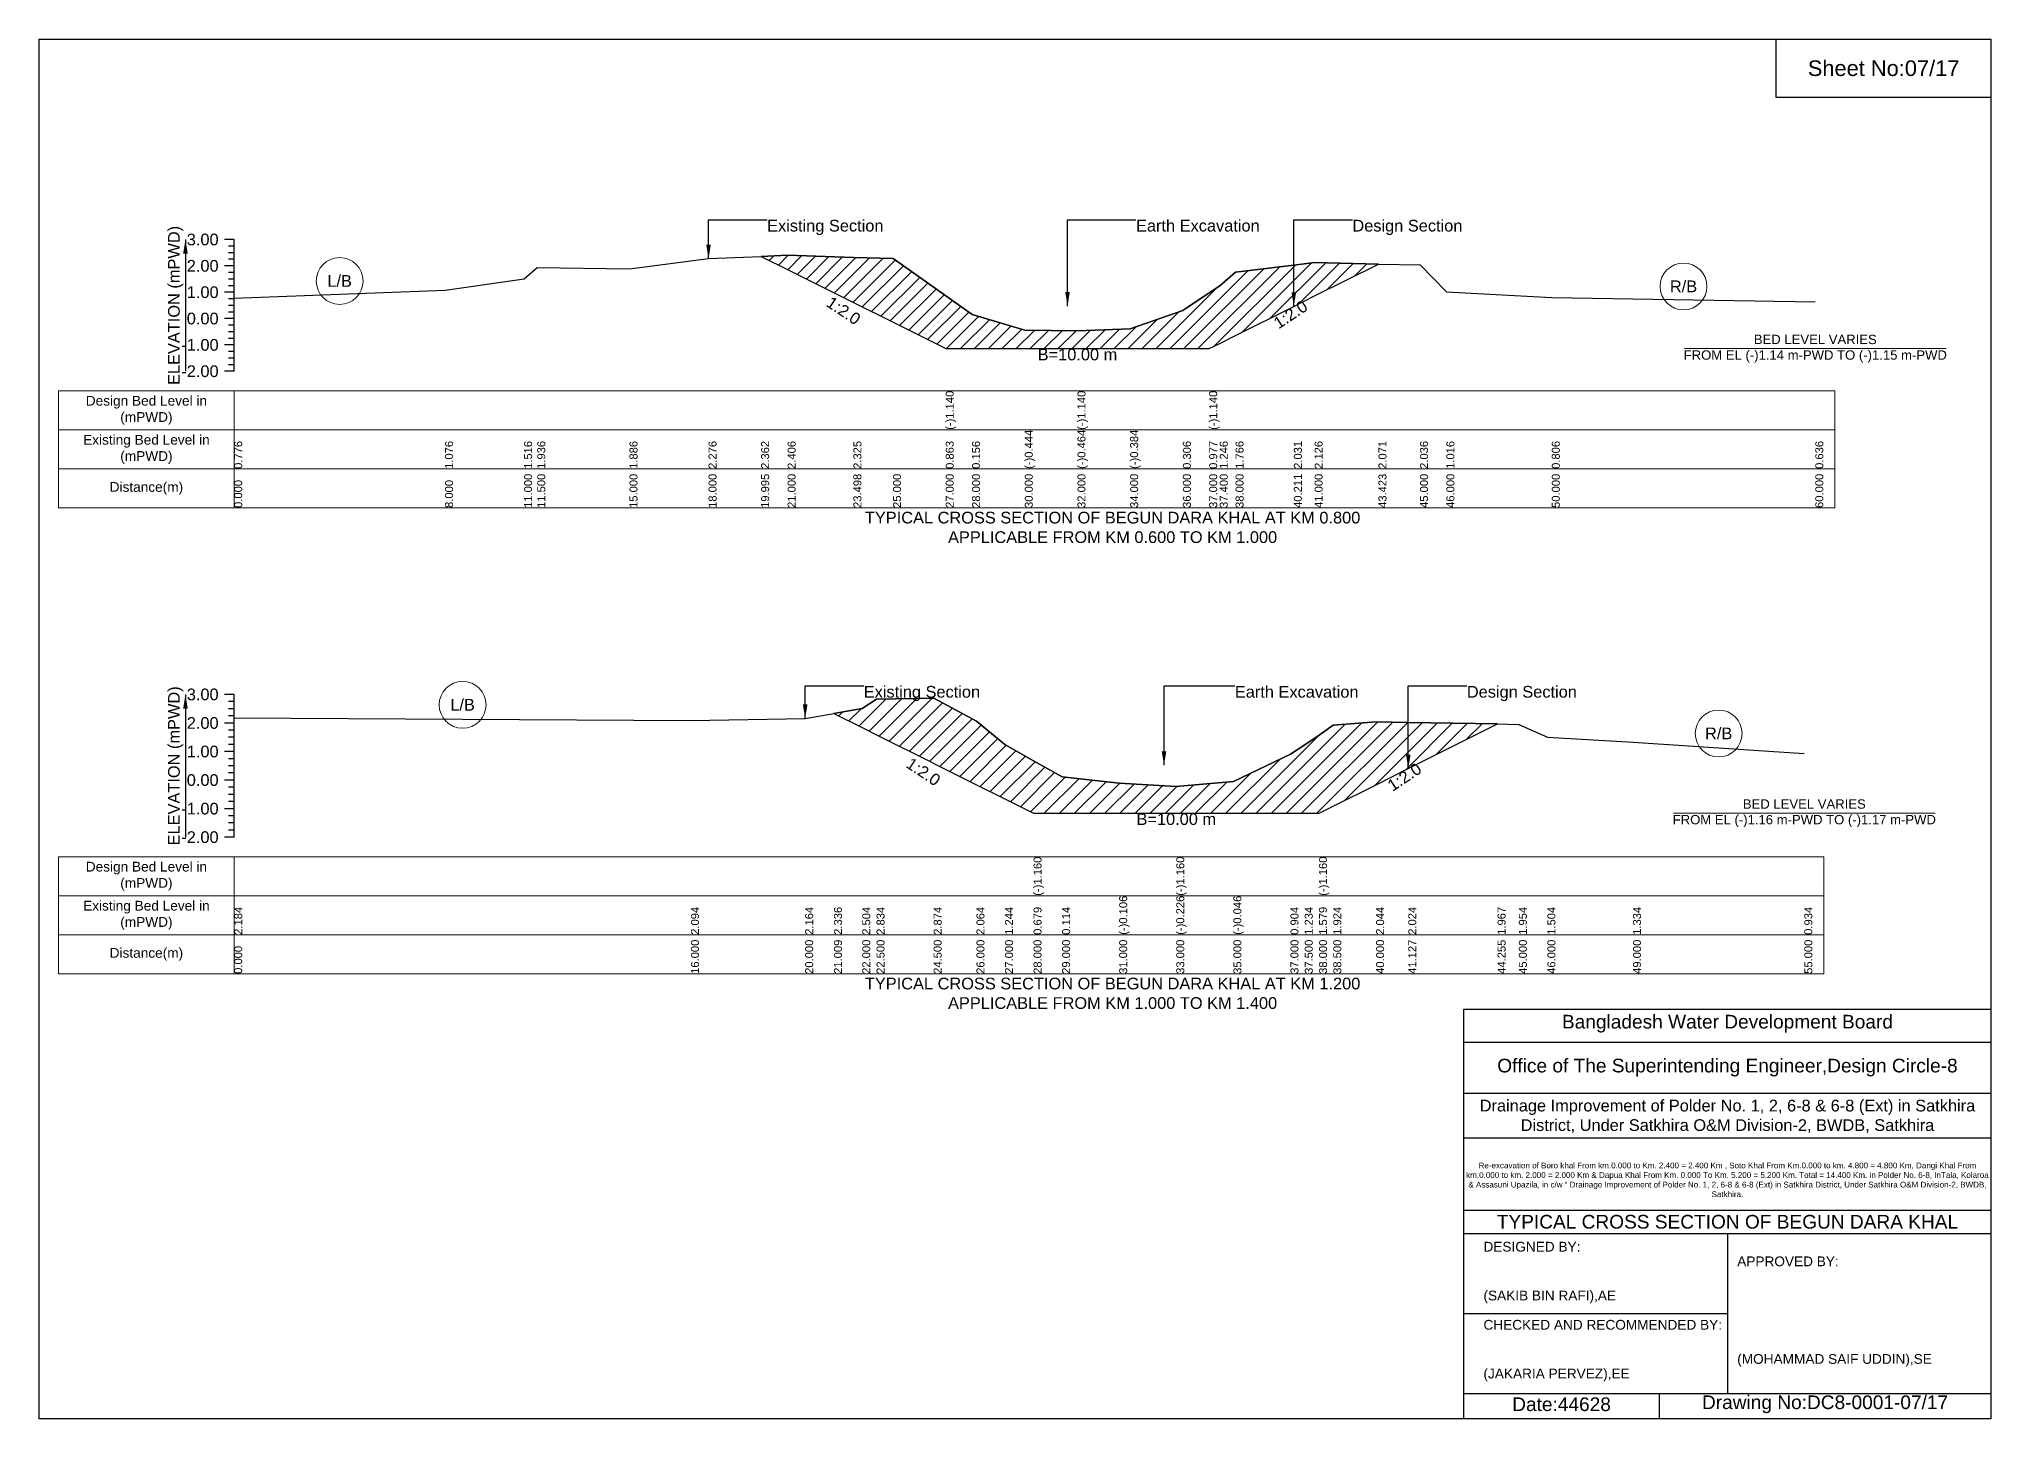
# Model space of a CAD drawing. Header units: inches. Extents: x 91000 to 268000, y -5656 to 20000.
# Drawn here: x 160000 to 168000, y 4344 to 10000 of the extents above; entities that cross this region are included whole.
import ezdxf

# ---------------------------------------------------------------- set-up
doc = ezdxf.new("R2010")
doc.units = ezdxf.units.IN
doc.header["$LTSCALE"] = 7
doc.header["$MEASUREMENT"] = 0
for name, color, linetype, lineweight in [('Cross section Data Border', 7, 'Continuous', 9), ('Cross Section Labels', 7, 'Continuous', 9), ('Existing_Bed_Level for Xsection', 7, 'Continuous', 25)]:
    doc.layers.add(name, color=color, linetype=linetype, lineweight=lineweight)
doc.styles.get("Standard").update_dxf_attribs({"font": 'arial.ttf'})
doc.dimstyles.get("Standard").update_dxf_attribs({"dimtxt": 0.18, "dimasz": 0.18, "dimexe": 0.18, "dimexo": 0.0625, "dimgap": 0.09, "dimtad": 0, "dimtih": 1, "dimtoh": 1, "dimdec": 4, "dimzin": 0, "dimdsep": 46, "dimtxsty": 'Standard', "dimcen": 0.09, "dimadec": 0, "dimazin": 0, "dimtfac": 1, "dimtdec": 4, "dimtofl": 0, "dimtmove": 0, "dimatfit": 3, "dimfxl": 1, "dimtolj": 1, "dimtzin": 0, "dimarcsym": 0})

msp = doc.modelspace()

# ---------------------------------------------------------------- hatches: boundary and pattern name
at = {"layer": 'Existing_Bed_Level for Xsection'}
h = msp.add_hatch(dxfattribs=at)
h.set_pattern_fill('ANSI31', color=256, scale=324, style=0)
h.paths.add_polyline_path([(162959.5, 9109.3), (163068, 9055), (163337.7, 8920.1), (163500, 8839), (163716, 8731), (163824, 8731), (164040, 8731), (164256, 8731), (164472, 8731), (164688, 8731), (164796, 8731), (164839.2, 8752.6), (164904, 8785), (165142.8, 8904.4), (165228, 8947), (165489.7, 9077.8), (165228, 9083.7), (165142.8, 9073.5), (164904, 9044.8), (164839.2, 8988.7), (164796, 8959.7), (164688, 8887.2), (164472, 8812.6), (164256, 8804), (164040, 8806.2), (163824, 8871), (163716, 8947.3), (163500, 9099.9), (163337.7, 9105.2), (163068, 9114)])
h = msp.add_hatch(dxfattribs=at)
h.set_pattern_fill('ANSI31', color=256, scale=351, style=0)
h.paths.add_polyline_path([(163258, 7235.7), (163374, 7177.7), (163432.5, 7148.5), (163666.5, 7031.5), (163667, 7031.2), (163842, 6943.7), (163959, 6885.2), (164076, 6826.7), (164193, 6826.7), (164427, 6826.7), (164661, 6826.7), (164895, 6826.7), (165129, 6826.7), (165187.5, 6826.7), (165246, 6826.7), (165304.5, 6856), (165480, 6943.7), (165611.9, 7009.7), (165977.8, 7192.6), (165611.9, 7199.2), (165480, 7201.6), (165304.5, 7187.6), (165246, 7147.2), (165187.5, 7106.8), (165129, 7068.2), (164895, 6957.1), (164661, 6936), (164427, 6950), (164193, 6975.8), (164076, 7041.9), (163959, 7108), (163842, 7203.9), (163667, 7298.4), (163666.5, 7298.7), (163432.5, 7294), (163374, 7255.4)])

# ---------------------------------------------------------------- linework, layer by layer
for points in [[(160000, 10000), (168000, 10000), (168000, 4344), (160000, 4344)], [(167120, 10000), (168000, 10000), (168000, 9760), (167120, 9760)]]:
    msp.add_lwpolyline(points, close=True)
for points in [[(165840, 4344), (165840, 6024), (168000, 6024)], [(165840, 5888), (168000, 5888)], [(165840, 5680), (168000, 5680)], [(165840, 5496), (168000, 5496)], [(165840, 5200), (168000, 5200)], [(165840, 5104), (168000, 5104)], [(166920, 5104), (166920, 4448)], [(165840, 4776), (166920, 4776)], [(165840, 4448), (168000, 4448)], [(166640, 4448), (166640, 4344)]]:
    msp.add_lwpolyline(points)
at = {"layer": 'Cross section Data Border'}
for points in [[(160080, 8558.1), (167360, 8558.1), (167360, 8078.1), (160080, 8078.1)], [(160080, 6648.4), (167315, 6648.4), (167315, 6168.4), (160080, 6168.4)]]:
    msp.add_lwpolyline(points, close=True, dxfattribs=at)
for points in [[(160800, 8558.1), (160800, 8078.1)], [(160080, 8398.1), (167360, 8398.1)], [(160080, 8238.1), (167360, 8238.1)], [(160800, 6648.4), (160800, 6168.4)], [(160080, 6488.4), (167315, 6488.4)], [(160080, 6328.4), (167315, 6328.4)]]:
    msp.add_lwpolyline(points, dxfattribs=at)
at = {"layer": 'Cross Section Labels'}
for points in [[(166744.2, 8731), (167815.8, 8731)], [(166699.2, 6826.7), (167770.8, 6826.7)]]:
    msp.add_lwpolyline(points, dxfattribs=at)
for centre in [(161232, 9008.1), (166740, 8986), (161736, 7271.2), (166884, 7153.6)]:
    msp.add_circle(centre, 96, dxfattribs=at)
at = {"layer": 'Existing_Bed_Level for Xsection'}
for points in [[(160800, 9178.1), (160760, 9178.1)], [(160800, 9151.1), (160776, 9151.1)], [(160800, 9124.1), (160776, 9124.1)], [(160800, 8638.1), (160800, 8746.1), (160800, 8854.1), (160800, 8962.1), (160800, 9070.1), (160800, 9178.1)], [(160800, 9070.1), (160760, 9070.1)], [(160800, 9097.1), (160776, 9097.1)], [(160800, 9043.1), (160776, 9043.1)], [(160800, 8937.9), (161664, 8970.3), (161988, 9017.8), (162042, 9063.2), (162420, 9057.8), (162744, 9099.9), (162959.5, 9109.3), (163068, 9114), (163337.7, 9105.2), (163500, 9099.9), (163716, 8947.3), (163716, 8947.3), (163824, 8871), (164040, 8806.2), (164256, 8804), (164256, 8804), (164472, 8812.6), (164688, 8887.2), (164796, 8959.7), (164796, 8959.7), (164839.2, 8988.7), (164904, 9044.8), (165142.8, 9073.5), (165228, 9083.7), (165489.7, 9077.8), (165660, 9074), (165768, 8963.8), (166200, 8941.2), (167280, 8922.8)], [(160800, 8962.1), (160760, 8962.1)], [(160800, 9016.1), (160776, 9016.1)], [(160800, 8989.1), (160776, 8989.1)], [(160800, 8935.1), (160776, 8935.1)], [(160800, 8908.1), (160776, 8908.1)], [(160800, 8881.1), (160776, 8881.1)], [(160800, 8854.1), (160760, 8854.1)], [(160800, 8827.1), (160776, 8827.1)], [(160800, 8800.1), (160776, 8800.1)], [(160800, 8746.1), (160760, 8746.1)], [(160800, 8773.1), (160776, 8773.1)], [(160800, 8719.1), (160776, 8719.1)], [(160800, 8692.1), (160776, 8692.1)], [(160800, 8665.1), (160776, 8665.1)], [(160800, 8638.1), (160760, 8638.1)], [(160800, 7313.4), (160760, 7313.4)], [(160800, 7284.2), (160776, 7284.2)], [(160800, 6728.4), (160800, 6845.4), (160800, 6962.4), (160800, 7079.4), (160800, 7196.4), (160800, 7313.4)], [(160800, 7218), (162672, 7207.4), (163140, 7215.6), (163258, 7235.7), (163374, 7255.4), (163432.5, 7294), (163666.5, 7298.7), (163667, 7298.4), (163842, 7203.9), (163959, 7108), (164076, 7041.9), (164076, 7041.9), (164193, 6975.8), (164427, 6950), (164661, 6936), (164661, 6936), (164895, 6957.1), (165129, 7068.2), (165187.5, 7106.8), (165246, 7147.2), (165246, 7147.2), (165304.5, 7187.6), (165480, 7201.6), (165611.9, 7199.2), (165977.8, 7192.6), (166065, 7191.1), (166182, 7138.4), (166533, 7118.5), (167235, 7071.7)], [(160800, 7254.9), (160776, 7254.9)], [(160800, 7225.7), (160776, 7225.7)], [(160800, 7196.4), (160760, 7196.4)], [(160800, 7167.2), (160776, 7167.2)], [(160800, 7137.9), (160776, 7137.9)], [(160800, 7079.4), (160760, 7079.4)], [(160800, 7108.7), (160776, 7108.7)], [(160800, 7050.2), (160776, 7050.2)], [(160800, 6962.4), (160760, 6962.4)], [(160800, 7020.9), (160776, 7020.9)], [(160800, 6991.7), (160776, 6991.7)], [(160800, 6933.2), (160776, 6933.2)], [(160800, 6903.9), (160776, 6903.9)], [(160800, 6845.4), (160760, 6845.4)], [(160800, 6874.7), (160776, 6874.7)], [(160800, 6816.2), (160776, 6816.2)], [(160800, 6728.4), (160760, 6728.4)], [(160800, 6786.9), (160776, 6786.9)], [(160800, 6757.7), (160776, 6757.7)]]:
    msp.add_lwpolyline(points, dxfattribs=at)
for points in [[(162959.5, 9109.3), (163068, 9055), (163337.7, 8920.1), (163500, 8839), (163716, 8731), (163716, 8731), (163824, 8731), (164040, 8731), (164256, 8731), (164256, 8731), (164472, 8731), (164688, 8731), (164796, 8731), (164796, 8731), (164839.2, 8752.6), (164904, 8785), (165142.8, 8904.4), (165228, 8947), (165489.7, 9077.8), (165489.7, 9077.8), (165489.7, 9077.8), (165228, 9083.7), (165142.8, 9073.5), (164904, 9044.8), (164839.2, 8988.7), (164796, 8959.7), (164796, 8959.7), (164688, 8887.2), (164472, 8812.6), (164256, 8804), (164256, 8804), (164040, 8806.2), (163824, 8871), (163716, 8947.3), (163716, 8947.3), (163500, 9099.9), (163337.7, 9105.2), (163068, 9114)], [(163258, 7235.7), (163374, 7177.7), (163432.5, 7148.5), (163666.5, 7031.5), (163667, 7031.2), (163842, 6943.7), (163959, 6885.2), (164076, 6826.7), (164076, 6826.7), (164193, 6826.7), (164427, 6826.7), (164661, 6826.7), (164661, 6826.7), (164895, 6826.7), (165129, 6826.7), (165187.5, 6826.7), (165246, 6826.7), (165246, 6826.7), (165304.5, 6856), (165480, 6943.7), (165611.9, 7009.7), (165977.8, 7192.6), (165611.9, 7199.2), (165480, 7201.6), (165304.5, 7187.6), (165246, 7147.2), (165246, 7147.2), (165187.5, 7106.8), (165129, 7068.2), (164895, 6957.1), (164661, 6936), (164661, 6936), (164427, 6950), (164193, 6975.8), (164076, 7041.9), (164076, 7041.9), (163959, 7108), (163842, 7203.9), (163667, 7298.4), (163666.5, 7298.7), (163432.5, 7294), (163374, 7255.4)]]:
    msp.add_lwpolyline(points, close=True, dxfattribs=at)

# ---------------------------------------------------------------- texts
at = {"attachment_point": 5}
for s, insert, char_height in [('Sheet No:07/17', (167560, 9880), 64), ('Bangladesh Water Development Board', (166920, 5964), 56), ('Office of The Superintending Engineer,Design Circle-8', (166920, 5784), 56)]:
    msp.add_mtext(s, dxfattribs=dict(at, insert=insert, char_height=char_height))
for s, insert, char_height, width, attachment_point in [('Drainage Improvement of Polder No. 1, 2, 6-8 & 6-8 (Ext) in Satkhira District, Under Satkhira O&M Division-2, BWDB, Satkhira', (166920, 5584), 48, 2240, 5), ('Re-excavation of Boro khal From km.0.000 to Km. 2.400 = 2.400 Km , Soto Khal From Km.0.000 to km. 4.800 = 4.800 Km, Dangi Khal From km.0.000 to km. 2.000 = 2.000 Km & Dapua Khal From Km. 0.000 To Km. 5.200 = 5.200 Km. Total = 14.400 Km. in Polder No. 6-8, InTala, Kolaroa & Assasuni Upazila, in c/w “ Drainage Improvement of Polder No. 1, 2, 6-8 & 6-8 (Ext) in Satkhira District, Under Satkhira O&M Division-2, BWDB, Satkhira.', (166920, 5324), 23.565, 2160, 5), ('TYPICAL CROSS SECTION OF BEGUN DARA KHAL', (166920, 5152), 56, 2240, 5), ('DESIGNED BY:^J^J^J(SAKIB BIN RAFI),AE', (165920, 4944), 40, 1120, 4), ('APPROVED BY:^J^J^J^J^J^J(MOHAMMAD SAIF UDDIN),SE', (166960, 4784), 40, 1120, 4), ('CHECKED AND RECOMMENDED BY:^J^J^J(JAKARIA PERVEZ),EE', (165920, 4624), 40, 1120, 4), ('Date:44628', (166240, 4404), 56, 1120, 5), ('Drawing No:DC8-0001-07/17', (167320, 4404), 56, 1760, 5)]:
    msp.add_mtext(s, dxfattribs=dict(insert=insert, char_height=char_height, width=width, attachment_point=attachment_point))
at = {"layer": 'Cross section Data Border', "char_height": 40, "width": 640, "attachment_point": 5}
for s, insert in [('Design Bed Level in (mPWD)', (160440, 8478.1)), ('Existing Bed Level in (mPWD)', (160440, 8318.1)), ('Distance(m)', (160440, 8158.1)), ('Design Bed Level in (mPWD)', (160440, 6568.4)), ('Existing Bed Level in (mPWD)', (160440, 6408.4)), ('Distance(m)', (160440, 6248.4))]:
    msp.add_mtext(s, dxfattribs=dict(at, insert=insert))
at = {"layer": 'Cross Section Labels'}
for s, insert, char_height, attachment_point in [('Existing Section', (162984, 9259.1), 48, 1), ('Earth Excavation', (164496, 9259.1), 48, 1), ('Design Section', (165382.8, 9259.1), 48, 1), ('L/B', (161232, 9008.1), 48, 5), ('R/B', (166740, 8986), 48, 5), ('B=10.00 m', (164256, 8731), 48, 2), ('BED LEVEL VARIES ^JFROM EL (-)1.14 m-PWD TO (-)1.15 m-PWD', (167280, 8731), 38.4, 5), ('TYPICAL CROSS SECTION OF BEGUN DARA KHAL AT KM 0.800^JAPPLICABLE FROM KM 0.600 TO KM 1.000', (164400, 7998.1), 48, 5), ('L/B', (161736, 7271.2), 48, 5), ('Existing Section', (163380, 7348.5), 48, 1), ('Earth Excavation', (164901, 7348.5), 48, 1), ('Design Section', (165851.9, 7348.5), 48, 1), ('R/B', (166884, 7153.6), 48, 5), ('BED LEVEL VARIES ^JFROM EL (-)1.16 m-PWD TO (-)1.17 m-PWD', (167235, 6826.7), 38.4, 5), ('B=10.00 m', (164661, 6826.7), 48, 2), ('TYPICAL CROSS SECTION OF BEGUN DARA KHAL AT KM 1.200^JAPPLICABLE FROM KM 1.000 TO KM 1.400', (164400, 6088.4), 48, 5)]:
    msp.add_mtext(s, dxfattribs=dict(at, insert=insert, char_height=char_height, attachment_point=attachment_point))
at = {"layer": 'Cross Section Labels', "char_height": 48, "attachment_point": 2}
for insert, rotation in [((163310.7, 8906.6), 326.30993), ((165115.8, 8890.9), 33.69007), ((163637.8, 7016.6), 326.30993), ((165582.7, 6995.1), 33.69007)]:
    msp.add_mtext('1:2.0', dxfattribs=dict(at, insert=insert, rotation=rotation))
at = {"layer": 'Existing_Bed_Level for Xsection', "rotation": 90}
for s, insert, char_height, attachment_point in [('ELEVATION (mPWD)', (160560, 8908.1), 48, 5), ('(-)1.140', (163716, 8398.1), 32.8, 1), ('(-)1.140', (164256, 8398.1), 32.8, 1), ('(-)1.140', (164796, 8398.1), 32.8, 1), ('0.776', (160800, 8238.1), 32.8, 1), ('1.076', (161664, 8238.1), 32.8, 1), ('1.516', (161988, 8238.1), 32.8, 1), ('1.936', (162042, 8238.1), 32.8, 1), ('1.886', (162420, 8238.1), 32.8, 1), ('2.276', (162744, 8238.1), 32.8, 1), ('2.362', (162959.5, 8238.1), 32.8, 1), ('2.406', (163068, 8238.1), 32.8, 1), ('2.325', (163337.7, 8238.1), 32.8, 1), ('0.863', (163716, 8238.1), 32.8, 1), ('0.156', (163824, 8238.1), 32.8, 1), ('(-)0.444', (164040, 8238.1), 32.8, 1), ('(-)0.464', (164256, 8238.1), 32.8, 1), ('(-)0.384', (164472, 8238.1), 32.8, 1), ('0.306', (164688, 8238.1), 32.8, 1), ('0.977', (164796, 8238.1), 32.8, 1), ('1.246', (164839.2, 8238.1), 32.8, 1), ('1.766', (164904, 8238.1), 32.8, 1), ('2.031', (165142.8, 8238.1), 32.8, 1), ('2.126', (165228, 8238.1), 32.8, 1), ('2.071', (165489.7, 8238.1), 32.8, 1), ('2.036', (165660, 8238.1), 32.8, 1), ('1.016', (165768, 8238.1), 32.8, 1), ('0.806', (166200, 8238.1), 32.8, 1), ('0.636', (167280, 8238.1), 32.8, 1), ('0.000', (160800, 8078.1), 32.8, 1), ('8.000', (161664, 8078.1), 32.8, 1), ('11.000', (161988, 8078.1), 32.8, 1), ('11.500', (162042, 8078.1), 32.8, 1), ('15.000', (162420, 8078.1), 32.8, 1), ('18.000', (162744, 8078.1), 32.8, 1), ('19.995', (162959.5, 8078.1), 32.8, 1), ('21.000', (163068, 8078.1), 32.8, 1), ('23.498', (163337.7, 8078.1), 32.8, 1), ('25.000', (163500, 8078.1), 32.8, 1), ('27.000', (163716, 8078.1), 32.8, 1), ('28.000', (163824, 8078.1), 32.8, 1), ('30.000', (164040, 8078.1), 32.8, 1), ('32.000', (164256, 8078.1), 32.8, 1), ('34.000', (164472, 8078.1), 32.8, 1), ('36.000', (164688, 8078.1), 32.8, 1), ('37.000', (164796, 8078.1), 32.8, 1), ('37.400', (164839.2, 8078.1), 32.8, 1), ('38.000', (164904, 8078.1), 32.8, 1), ('40.211', (165142.8, 8078.1), 32.8, 1), ('41.000', (165228, 8078.1), 32.8, 1), ('43.423', (165489.7, 8078.1), 32.8, 1), ('45.000', (165660, 8078.1), 32.8, 1), ('46.000', (165768, 8078.1), 32.8, 1), ('50.000', (166200, 8078.1), 32.8, 1), ('60.000', (167280, 8078.1), 32.8, 1), ('ELEVATION (mPWD)', (160560, 7020.9), 48, 5), ('(-)1.160', (164076, 6488.4), 32.8, 1), ('(-)1.160', (164661, 6488.4), 32.8, 1), ('(-)1.160', (165246, 6488.4), 32.8, 1), ('(-)0.106', (164427, 6328.4), 32.8, 1), ('(-)0.226', (164661, 6328.4), 32.8, 1), ('(-)0.046', (164895, 6328.4), 32.8, 1), ('2.184', (160800, 6328.4), 32.8, 1), ('2.094', (162672, 6328.4), 32.8, 1), ('2.164', (163140, 6328.4), 32.8, 1), ('2.336', (163258, 6328.4), 32.8, 1), ('2.504', (163374, 6328.4), 32.8, 1), ('2.834', (163432.5, 6328.4), 32.8, 1), ('2.874', (163666.5, 6328.4), 32.8, 1), ('2.064', (163842, 6328.4), 32.8, 1), ('1.244', (163959, 6328.4), 32.8, 1), ('0.679', (164076, 6328.4), 32.8, 1), ('0.114', (164193, 6328.4), 32.8, 1), ('0.904', (165129, 6328.4), 32.8, 1), ('1.234', (165187.5, 6328.4), 32.8, 1), ('1.579', (165246, 6328.4), 32.8, 1), ('1.924', (165304.5, 6328.4), 32.8, 1), ('2.044', (165480, 6328.4), 32.8, 1), ('2.024', (165611.9, 6328.4), 32.8, 1), ('1.967', (165977.8, 6328.4), 32.8, 1), ('1.954', (166065, 6328.4), 32.8, 1), ('1.504', (166182, 6328.4), 32.8, 1), ('1.334', (166533, 6328.4), 32.8, 1), ('0.934', (167235, 6328.4), 32.8, 1), ('0.000', (160800, 6168.4), 32.8, 1), ('16.000', (162672, 6168.4), 32.8, 1), ('20.000', (163140, 6168.4), 32.8, 1), ('21.009', (163258, 6168.4), 32.8, 1), ('22.000', (163374, 6168.4), 32.8, 1), ('22.500', (163432.5, 6168.4), 32.8, 1), ('24.500', (163666.5, 6168.4), 32.8, 1), ('26.000', (163842, 6168.4), 32.8, 1), ('27.000', (163959, 6168.4), 32.8, 1), ('28.000', (164076, 6168.4), 32.8, 1), ('29.000', (164193, 6168.4), 32.8, 1), ('31.000', (164427, 6168.4), 32.8, 1), ('33.000', (164661, 6168.4), 32.8, 1), ('35.000', (164895, 6168.4), 32.8, 1), ('37.000', (165129, 6168.4), 32.8, 1), ('37.500', (165187.5, 6168.4), 32.8, 1), ('38.000', (165246, 6168.4), 32.8, 1), ('38.500', (165304.5, 6168.4), 32.8, 1), ('40.000', (165480, 6168.4), 32.8, 1), ('41.127', (165611.9, 6168.4), 32.8, 1), ('44.255', (165977.8, 6168.4), 32.8, 1), ('45.000', (166065, 6168.4), 32.8, 1), ('46.000', (166182, 6168.4), 32.8, 1), ('49.000', (166533, 6168.4), 32.8, 1), ('55.000', (167235, 6168.4), 32.8, 1)]:
    msp.add_mtext(s, dxfattribs=dict(at, insert=insert, char_height=char_height, attachment_point=attachment_point))
at = {"layer": 'Existing_Bed_Level for Xsection', "char_height": 48, "attachment_point": 6}
for s, insert in [('3.00', (160736, 9178.1)), ('2.00', (160736, 9070.1)), ('1.00', (160736, 8962.1)), ('0.00', (160736, 8854.1)), ('-1.00', (160736, 8746.1)), ('-2.00', (160736, 8638.1)), ('3.00', (160736, 7313.4)), ('2.00', (160736, 7196.4)), ('1.00', (160736, 7079.4)), ('0.00', (160736, 6962.4)), ('-1.00', (160736, 6845.4)), ('-2.00', (160736, 6728.4))]:
    msp.add_mtext(s, dxfattribs=dict(at, insert=insert))

# ---------------------------------------------------------------- leaders
at = {"layer": 'Cross Section Labels', "annotation_type": 0, "has_hookline": 1, "hookline_direction": 0}
for points, text_width in [([(162744, 9099.9), (162744, 9259.1), (162983.9, 9259.1)], 467.2), ([(164215.3, 8905.5), (164215.3, 9259.1), (164495.9, 9259.1)], 497), ([(165142.8, 8904.4), (165142.8, 9259.1), (165382.8, 9259.1)], 441.2), ([(163140, 7215.6), (163140, 7348.5), (163379.9, 7348.5)], 467.2), ([(164610.8, 7023.4), (164610.8, 7348.5), (164900.9, 7348.5)], 497), ([(165611.9, 7009.7), (165611.9, 7348.5), (165851.8, 7348.5)], 441.2)]:
    msp.add_leader(points, dimstyle='Standard', override={"dimasz": 57.6}, dxfattribs=dict(at, text_width=text_width))
at = {"layer": 'Existing_Bed_Level for Xsection'}
for points in [[(160600, 9178.1), (160600, 8638.1)], [(160600, 7313.4), (160600, 6728.4)]]:
    msp.add_leader(points, dimstyle='Standard', override={"dimasz": 57.6}, dxfattribs=at)

doc.saveas('drawing.dxf')
